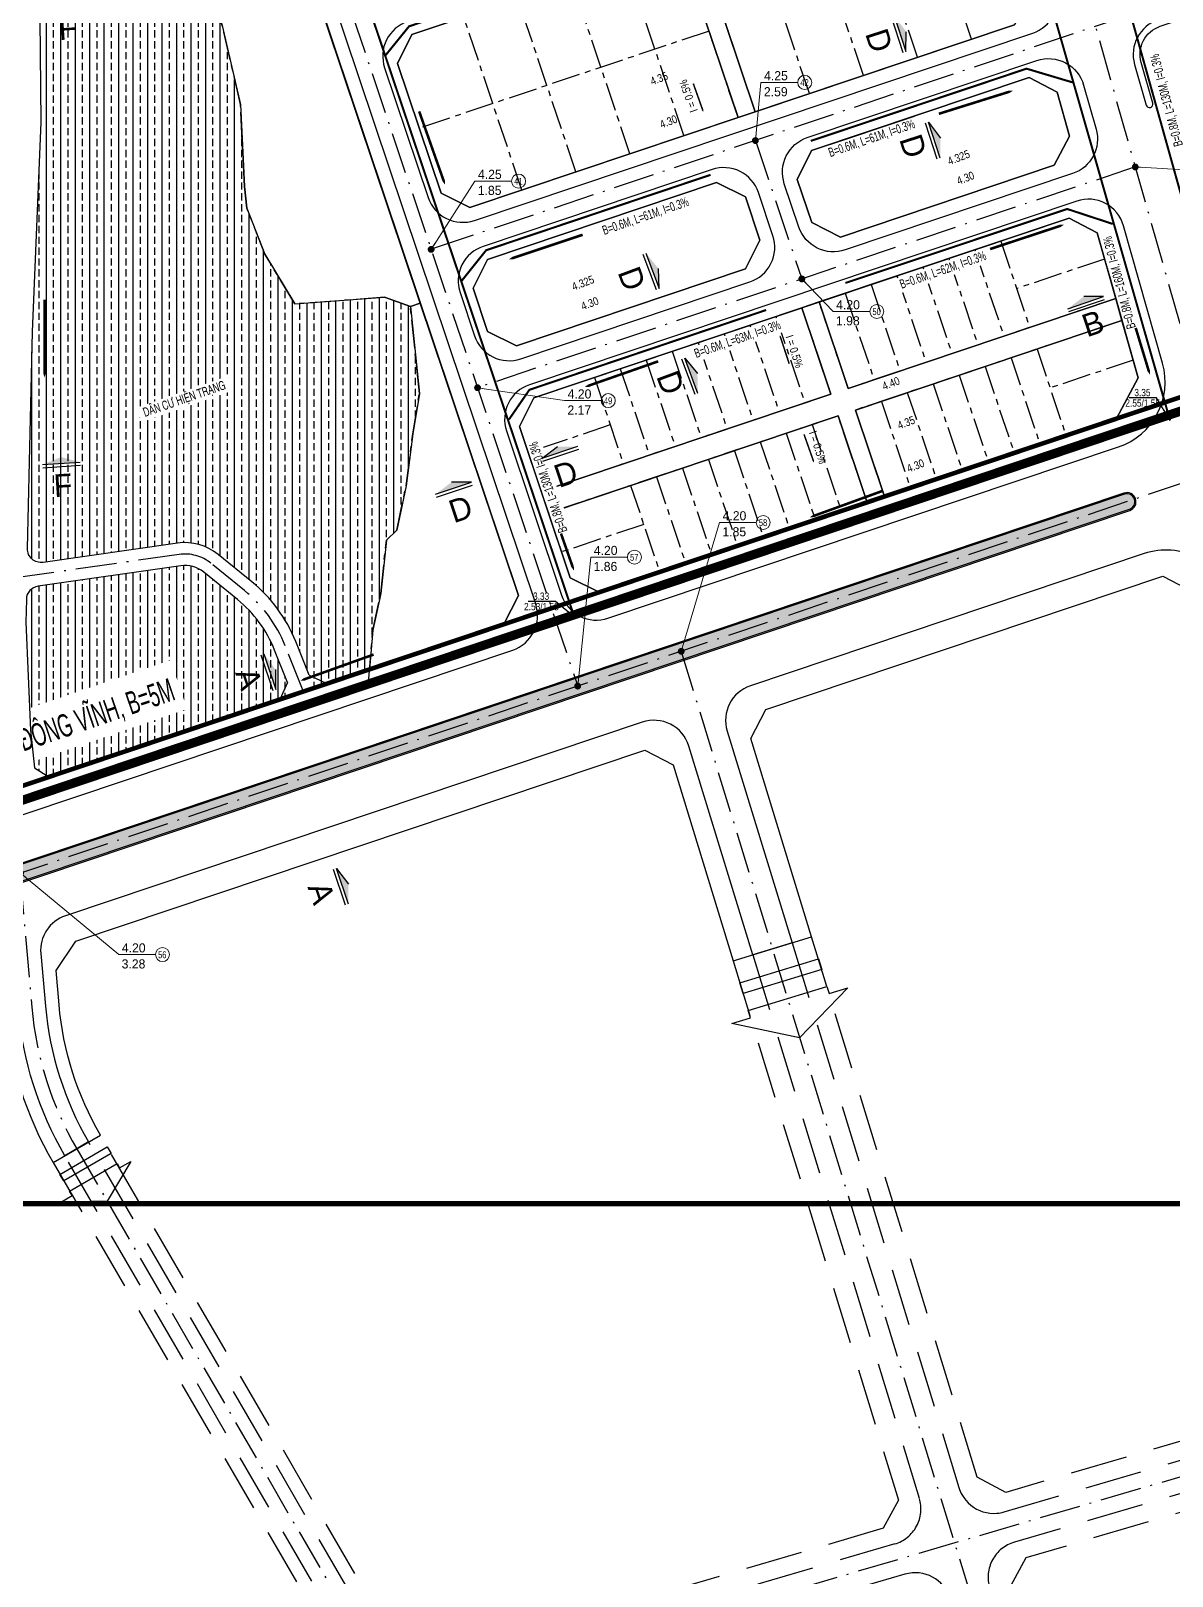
# Model space of a CAD drawing. Header units: metres. Extents: x 563124 to 573994, y 2062953 to 2068466.
# Drawn here: x 568267.6 to 568517.9, y 2065749.5 to 2066088.3 of the extents above; entities that cross this region are included whole.
import ezdxf
from ezdxf.enums import TextEntityAlignment as Align

# ---------------------------------------------------------------- set-up
doc = ezdxf.new("R2010")
doc.units = ezdxf.units.M
for name, pattern in [('ACAD_ISO10W100', [18.5, 12, -3, 0.5, -3]), ('CENTER', [2, 1.25, -0.25, 0.25, -0.25]), ('HIDDEN', [0.375, 0.25, -0.125])]:
    doc.linetypes.add(name, pattern=pattern)
doc.layers.get('0').update_dxf_attribs({"linetype": 'CONTINUOUS'})
for name, color, linetype in [('BoThamCo', 94, 'CONTINUOUS'), ('ChiaLo', 128, 'CENTER'), ('datOBt', 42, 'CONTINUOUS'), ('datOlienke', 42, 'CONTINUOUS'), ('do doc SN', 3, 'CONTINUOUS'), ('GHICHU', 7, 'CONTINUOUS'), ('ghinut', 86, 'CONTINUOUS'), ('hacth', 7, 'CONTINUOUS'), ('hacth sdd', 8, 'CONTINUOUS'), ('Khung ban ve', 7, 'CONTINUOUS'), ('LogDg', 7, 'CONTINUOUS'), ('LogDg phu', 7, 'CONTINUOUS'), ('MC', 7, 'CONTINUOUS'), ('Nut tim', 7, 'CONTINUOUS'), ('RANHGIOI', 2, 'HIDDEN'), ('thoatnuoc', 3, 'CONTINUOUS'), ('TimDg', 222, 'CONTINUOUS'), ('TNuoc', 7, 'CONTINUOUS'), ('ViaHeS', 32, 'CONTINUOUS'), ('ViaHeSphu', 32, 'CONTINUOUS')]:
    doc.layers.add(name, color=color, linetype=linetype)
doc.layers.add('caodotimduong', color=5, linetype='CONTINUOUS', lineweight=15)
doc.layers.add('TN', color=3, linetype='CONTINUOUS', lineweight=5)
doc.styles.add('IN', font='VHARIALN.ttf')
doc.styles.add('solo', font='VHARIALN.ttf')
doc.styles.add('STYLE3', font='VHBODO.ttf', dxfattribs={"width": 0.8, "height": 2.2})
doc.styles.add('text', font='VHARIALN.ttf')
doc.styles.add('VnBlackH', font='VHBLACK.ttf')
doc.linetypes.add('TN_WATER_SUPPLY', pattern='A,0.5,-0.2,["TN",Standard,S=0.1,R=0,X=-0.1,Y=-0.05],-0.2', length=0.9)
doc.dimstyles.new('kichthuocnut', dxfattribs={"dimtxt": 1.1, "dimasz": 0.5, "dimexe": 0.5, "dimexo": 0.5, "dimgap": 0.5, "dimtad": 1, "dimzin": 0, "dimdsep": 46, "dimtxsty": 'solo', "dimblk": 'BOXFILLED', "dimcen": 0.09, "dimdle": 1, "dimclrd": 256, "dimclre": 256, "dimclrt": 7, "dimadec": 0, "dimazin": 0, "dimtfac": 1, "dimtix": 1, "dimtofl": 0, "dimtmove": 1, "dimatfit": 3, "dimldrblk": 'ARCHTICK', "dimfxl": 1, "dimtfill": 1, "dimtfillclr": 2, "dimtolj": 1, "dimtzin": 0, "dimlwd": -1, "dimlwe": -1, "dimarcsym": 0})

# ---------------------------------------------------------------- blocks, each defined once
blk = doc.blocks.new('a')
at = {"layer": 'MC', "linetype": 'Continuous', "extrusion": (3.39823e-17, -4.39919e-09, 1)}
blk.add_hatch(color=6, dxfattribs=at).paths.add_polyline_path([(-964, 96), (-801, 42), (-1127, 42)])
at = {"layer": 'MC', "linetype": 'Continuous', "extrusion": (-3.39823e-17, -4.39919e-09, 1)}
blk.add_hatch(color=6, dxfattribs=at).paths.add_polyline_path([(992, 102), (829, 47), (1155, 47)])
at = {"layer": 'MC', "color": 6, "linetype": 'Continuous'}
for p, q in [((-1127, 42, 0), (-801, 42, 0)), ((-1127, 15, 0), (-801, 15, 0)), ((-801, 42, 0), (-964, 96, 0)), ((829, 47, 0), (992, 102, 0)), ((1155, 47, 0), (829, 47, 0)), ((1155, 20, 0), (829, 20, 0))]:
    blk.add_line(p, q, dxfattribs=at)
at = {"layer": 'MC', "style": 'VnBlackH'}
for rotation, p in [(0, (-963, -246)), (360, (990, -241))]:
    blk.add_text('a', height=197, rotation=rotation, dxfattribs=at).set_placement(p, align=Align.CENTER)
blk = doc.blocks.new('b')
at = {"layer": 'MC', "linetype": 'Continuous', "extrusion": (3.39823e-17, -4.39919e-09, 1)}
blk.add_hatch(color=6, dxfattribs=at).paths.add_polyline_path([(-717, 264), (-554, 209), (-880, 209)])
at = {"layer": 'MC', "linetype": 'Continuous', "extrusion": (-3.39823e-17, -4.39919e-09, 1)}
blk.add_hatch(color=6, dxfattribs=at).paths.add_polyline_path([(747, 264), (584, 209), (910, 209)])
at = {"layer": 'MC', "color": 6, "linetype": 'Continuous'}
for p, q in [((-880, 209, 0), (-554, 209, 0)), ((-880, 182, 0), (-554, 182, 0)), ((-554, 209, 0), (-717, 264, 0)), ((584, 209, 0), (747, 264, 0)), ((910, 209, 0), (584, 209, 0)), ((910, 182, 0), (584, 182, 0))]:
    blk.add_line(p, q, dxfattribs=at)
at = {"layer": 'MC', "style": 'VnBlackH'}
for rotation, p in [(0, (-716, -79)), (360, (738, -79))]:
    blk.add_text('b', height=197, rotation=rotation, dxfattribs=at).set_placement(p, align=Align.CENTER)
blk = doc.blocks.new('e')
at = {"layer": 'MC', "linetype": 'Continuous', "extrusion": (3.39823e-17, -4.39919e-09, 1)}
blk.add_hatch(color=6, dxfattribs=at).paths.add_polyline_path([(-473, 282), (-310, 227), (-636, 227)])
at = {"layer": 'MC', "linetype": 'Continuous', "extrusion": (-3.39823e-17, -4.39919e-09, 1)}
blk.add_hatch(color=6, dxfattribs=at).paths.add_polyline_path([(493, 282), (330, 227), (656, 227)])
at = {"layer": 'MC', "color": 6, "linetype": 'Continuous'}
for p, q in [((-310, 227, 0), (-473, 282, 0)), ((330, 227, 0), (493, 282, 0)), ((-636, 227, 0), (-310, 227, 0)), ((-636, 200, 0), (-310, 200, 0)), ((656, 227, 0), (330, 227, 0)), ((656, 200, 0), (330, 200, 0))]:
    blk.add_line(p, q, dxfattribs=at)
at = {"layer": 'MC', "style": 'VnBlackH'}
for rotation, p in [(0, (-472, -61)), (360, (486, -61))]:
    blk.add_text('d', height=197, rotation=rotation, dxfattribs=at).set_placement(p, align=Align.CENTER)
blk = doc.blocks.new('mt')
at = {"layer": 'TN', "linetype": 'Continuous'}
blk.add_lwpolyline([(6347, 0, 567, 567, 0), (-7039, 0, 2268, 0, 0), (-10714, 0, 0, 0, 0)], format="xyseb", dxfattribs=at)
blk = doc.blocks.new('_BoxFilled')
at = {"color": 0, "linetype": 'ByBlock', "lineweight": -2}
blk.add_line((-0.5, 0), (-1, 0), dxfattribs=at)
at = {"color": 0, "linetype": 'ByBlock'}
blk.add_solid([(-0.5, 0.5), (0.5, 0.5), (-0.5, -0.5), (0.5, -0.5)], dxfattribs=at)

msp = doc.modelspace()

# ---------------------------------------------------------------- hatches: boundary and pattern name
at = {"layer": 'hacth'}
h = msp.add_hatch(dxfattribs=at)
h.set_pattern_fill('BRASS', color=57, scale=0.5, angle=90, style=0)
edge = h.paths.add_edge_path()
edge.add_line((568325.706, 2065954.371), (568329.781, 2065944.216))
edge.add_line((568329.781, 2065944.216), (568341.902, 2065948.284))
edge.add_line((568341.902, 2065948.284), (568342.619, 2065956.87))
edge.add_line((568342.619, 2065956.87), (568344.331, 2065964.884))
edge.add_line((568344.331, 2065964.884), (568345.571, 2065976.577))
edge.add_line((568345.571, 2065976.577), (568347.85, 2065978.769))
edge.add_line((568347.85, 2065978.769), (568349.914, 2065988.549))
edge.add_line((568349.914, 2065988.549), (568351.367, 2065999.908))
edge.add_line((568351.367, 2065999.908), (568352.814, 2066008.756))
edge.add_line((568352.814, 2066008.756), (568350.834, 2066027.838))
edge.add_line((568350.834, 2066027.838), (568345.173, 2066029.863))
edge.add_line((568345.173, 2066029.863), (568325.502, 2066028.388))
edge.add_line((568325.502, 2066028.388), (568318.928, 2066039.339))
edge.add_line((568318.928, 2066039.339), (568314.986, 2066049.424))
edge.add_line((568314.986, 2066049.424), (568314.464, 2066054.183))
edge.add_line((568314.464, 2066054.183), (568313.562, 2066072.149))
edge.add_line((568313.562, 2066072.149), (568309.59, 2066089.465))
edge.add_line((568309.59, 2066089.465), (568303.364, 2066109.111))
edge.add_line((568303.364, 2066109.111), (568305.458, 2066122.429))
edge.add_line((568305.458, 2066122.429), (568308.327, 2066126.268))
edge.add_line((568308.327, 2066126.268), (568298.825, 2066158.845))
edge.add_line((568298.825, 2066158.845), (568299.773, 2066167.626))
edge.add_line((568299.773, 2066167.626), (568305.156, 2066171.193))
edge.add_line((568305.156, 2066171.193), (568304.492, 2066173.17))
edge.add_line((568304.492, 2066173.17), (568298.181, 2066176.261))
edge.add_line((568298.181, 2066176.261), (568290.144, 2066173.452))
edge.add_line((568290.144, 2066173.452), (568271.612, 2066163.571))
edge.add_line((568271.612, 2066163.571), (568268.994, 2066159.159))
edge.add_line((568268.994, 2066159.159), (568269.885, 2066068.285))
edge.add_line((568269.885, 2066068.285), (568267.951, 2066022.267))
edge.add_line((568267.951, 2066022.267), (568266.879, 2065974.764))
edge.add_arc((568269.879, 2065974.697), 3, 178.70721, 278.15292)
edge.add_line((568270.304, 2065971.727), (568299.781, 2065975.95))
edge.add_arc((568301.411, 2065964.566), 11.5, 50.86865, 98.15292, ccw=False)
edge.add_line((568308.669, 2065973.487), (568316.054, 2065967.478))
edge.add_arc((568295.544, 2065942.268), 32.5, 21.86287, 50.86865, ccw=False)
edge = h.paths.add_edge_path()
edge.add_line((568325.032, 2065942.622), (568321.066, 2065952.509))
edge.add_arc((568295.544, 2065942.268), 27.5, 21.86287, 50.86865)
edge.add_line((568312.899, 2065963.6), (568305.514, 2065969.608))
edge.add_arc((568301.411, 2065964.566), 6.5, 50.86865, 98.15292)
edge.add_line((568300.49, 2065971), (568269.202, 2065966.518))
edge.add_arc((568269.627, 2065963.548), 3, 98.15292, 178.70721)
edge.add_line((568266.628, 2065963.616), (568266.515, 2065958.605))
edge.add_line((568266.515, 2065958.605), (568267.551, 2065934.917))
edge.add_line((568267.551, 2065934.917), (568268.427, 2065926.716))
edge.add_line((568268.427, 2065926.716), (568271.59, 2065924.687))
edge.add_line((568271.59, 2065924.687), (568325.032, 2065942.622))
at = {"layer": 'hacth sdd'}
h = msp.add_hatch(dxfattribs=at)
h.set_pattern_fill('CROSS', color=64, scale=0.05, style=0)
h.set_pattern_definition([(0, (568124.4922, 2065856.43456), (0.3175, 0.3175), [0.15875, -0.47625]), (90, (568124.5716, 2065856.3552), (-0.3175, 0.3175), [0.15875, -0.47625])])
edge = h.paths.add_edge_path()
edge.add_line((568507.402, 2065986.684), (568218.89, 2065889.861))
edge.add_arc((568219.129, 2065889.15), 0.75, 108.5515, 198.5515)
edge.add_line((568218.418, 2065888.911), (568219.054, 2065887.015))
edge.add_arc((568219.765, 2065887.254), 0.75, 198.5515, 288.5515)
edge.add_line((568220.004, 2065886.543), (568508.515, 2065983.366))
edge.add_arc((568507.958, 2065985.025), 1.75, 288.5515, 468.5515)
h = msp.add_hatch(dxfattribs=at)
h.set_pattern_fill('DASH', color=152, scale=0.5, style=0)
edge = h.paths.add_edge_path()
edge.add_line((568193.651, 2065856.759), (568189.234, 2065859.482))
edge.add_line((568189.234, 2065859.482), (568174.475, 2065854.828))
edge.add_line((568174.475, 2065854.828), (568170.522, 2065848.377))
edge.add_arc((568357.328, 2065880.22), 189.5, 189.67345, 201.14265)
edge.add_line((568180.584, 2065811.869), (568208.7, 2065727.952))
edge.add_line((568208.7, 2065727.952), (568220.816, 2065675.09))
edge.add_line((568220.816, 2065675.09), (568228.534, 2065669.949))
edge.add_arc((568225.762, 2065665.788), 5, 9.04715, 56.33008, ccw=False)
edge.add_arc((568113.674, 2065647.94), 118.5, -19.28655, 9.04715, ccw=False)
edge.add_arc((568220.804, 2065610.452), 5, 301.19167, 340.71388, ccw=False)
edge.add_line((568223.394, 2065606.175), (568213.249, 2065600.033))
edge.add_arc((568113.674, 2065647.94), 110.5, 325.92361, 334.30681, ccw=False)
edge.add_line((568205.2, 2065586.027), (568182.896, 2065553.056))
edge.add_arc((568257.028, 2065502.909), 89.5, 145.92361, 198.31029)
edge.add_line((568172.06, 2065474.791), (568194.678, 2065406.443))
edge.add_arc((567994.835, 2065340.312), 210.5, 1.59375, 18.31029, ccw=False)
edge.add_line((568205.254, 2065346.166), (568208.116, 2065243.281))
edge.add_arc((568397.543, 2065248.551), 189.5, 181.59375, 204.1279)
edge.add_line((568224.599, 2065171.089), (568254.945, 2065103.337))
edge.add_arc((568427.889, 2065180.8), 189.5, 204.1279, 217.3112)
edge.add_line((568277.17, 2065065.936), (568306.721, 2065027.16))
edge.add_arc((568377.905, 2065081.41), 89.5, 217.3112, 242.44486)
edge.add_line((568336.502, 2065002.062), (568401.099, 2064968.356))
edge.add_arc((568349.981, 2064870.391), 110.5, 53.84199, 62.44486, ccw=False)
edge.add_line((568415.178, 2064959.608), (568428.248, 2064958.098))
edge.add_arc((568427.675, 2064953.131), 5, 46.80173, 83.41158, ccw=False)
edge.add_arc((568349.981, 2064870.391), 118.5, 28.15295, 46.80173, ccw=False)
edge.add_line((568454.462, 2064926.302), (568469.542, 2064898.05))
edge.add_line((568469.542, 2064898.05), (568462.484, 2064894.283))
edge.add_line((568462.484, 2064894.283), (568464.679, 2064890.171))
edge.add_line((568464.679, 2064890.171), (568471.42, 2064888.159))
edge.add_line((568471.42, 2064888.159), (568497.488, 2064902.413))
edge.add_line((568497.488, 2064902.413), (568499.282, 2064907.94))
edge.add_line((568499.282, 2064907.94), (568488.454, 2064930.777))
edge.add_arc((568428.818, 2064902.502), 66, 25.36665, 57.09932)
edge.add_line((568464.668, 2064957.916), (568414.293, 2064990.506))
edge.add_arc((568351.283, 2064893.111), 116, 57.09932, 67.9154)
edge.add_line((568394.896, 2065000.6), (568352.841, 2065017.664))
edge.add_arc((568384.423, 2065095.5), 84, 209.13887, 247.9154, ccw=False)
edge.add_line((568311.054, 2065054.598), (568256.835, 2065151.856))
edge.add_arc((568373.876, 2065217.105), 134, 179.8761, 209.13887, ccw=False)
edge.add_line((568239.876, 2065217.395), (568240.059, 2065301.834))
edge.add_arc((568124.059, 2065302.085), 116, 359.8761, 375.14546)
edge.add_line((568236.03, 2065332.392), (568201.303, 2065460.69))
edge.add_arc((568306.517, 2065489.169), 109, 155.29053, 195.14546, ccw=False)
edge.add_line((568207.497, 2065534.733), (568250.29, 2065627.731))
edge.add_arc((568190.333, 2065655.32), 66, 335.29053, 385.0087)
edge.add_line((568250.145, 2065683.222), (568214.467, 2065759.705))
edge.add_arc((568335.903, 2065816.354), 134, 189.16607, 205.0087, ccw=False)
edge.add_line((568203.614, 2065795.009), (568193.651, 2065856.759))
at = {"layer": 'MC', "linetype": 'Continuous', "extrusion": (2.85839e-10, -4.3899e-09, 1)}
msp.add_hatch(color=6, dxfattribs=at).paths.add_polyline_path([(568274.225, 2065994.817), (568278.446, 2065993.709), (568270.183, 2065993.171)])

# ---------------------------------------------------------------- linework, layer by layer
at = {"layer": 'BoThamCo'}
for points in [[(568319.027, 2066129.859), (568308.327, 2066126.268), (568305.458, 2066122.429), (568303.364, 2066109.111), (568309.59, 2066089.465), (568313.562, 2066072.149), (568314.464, 2066054.183), (568314.986, 2066049.424), (568318.928, 2066039.339), (568325.502, 2066028.388), (568345.173, 2066029.863), (568350.834, 2066027.838), (568353.019, 2066028.572)], [(568413.755, 2066108.468), (568409.963, 2066107.195), (568422.689, 2066069.274), (568426.482, 2066070.546)], [(568492.029, 2066058.79), (568495.404, 2066065.19), (568492.667, 2066074.832), (568486.561, 2066078.051), (568438.832, 2066062.033), (568435.682, 2066055.702), (568438.864, 2066046.222), (568445.195, 2066043.072)], [(568427.488, 2066042.404), (568424.306, 2066051.884), (568417.975, 2066055.034), (568367.729, 2066038.171), (568364.58, 2066031.84), (568367.761, 2066022.36), (568374.092, 2066019.211), (568424.338, 2066036.073)], [(568506.884, 2066024.747), (568505.517, 2066029.562), (568446.844, 2066009.872), (568440.481, 2066028.833), (568436.688, 2066027.56), (568443.052, 2066008.599), (568379.533, 2065987.283), (568381.124, 2065982.543), (568444.642, 2066003.859), (568451.005, 2065984.898), (568454.798, 2065986.171), (568448.434, 2066005.132)]]:
    msp.add_lwpolyline(points, close=True, dxfattribs=at)
msp.add_lwpolyline([(568507.402, 2065986.684), (568218.89, 2065889.861, 0.4142136), (568218.418, 2065888.911), (568219.054, 2065887.015, 0.4142136), (568220.004, 2065886.543), (568508.515, 2065983.366, 1)], format="xyb", close=True, dxfattribs=at)
at = {"layer": 'caodotimduong', "color": 5, "ltscale": 75}
for centre in [(568437.312, 2066076.97), (568374.57, 2066055.339), (568453.118, 2066026.74), (568394.236, 2066007.193), (568428.213, 2065980.483), (568399.966, 2065972.88), (568296.478, 2065885.739)]:
    msp.add_circle(centre, 1.532, dxfattribs=at)
at = {"layer": 'ChiaLo', "ltscale": 5}
for points in [[(568341.653, 2065945.297), (568342.619, 2065956.87), (568344.331, 2065964.884), (568345.571, 2065976.577), (568347.85, 2065978.769), (568349.914, 2065988.549), (568351.368, 2065999.908), (568352.814, 2066008.756), (568350.834, 2066027.838), (568345.173, 2066029.863), (568325.502, 2066028.388), (568318.928, 2066039.339), (568314.986, 2066049.424), (568314.464, 2066054.183), (568313.562, 2066072.149), (568309.59, 2066089.465), (568303.364, 2066109.111), (568305.458, 2066122.429), (568308.327, 2066126.268), (568298.825, 2066158.845), (568299.773, 2066167.626), (568307.745, 2066172.908)], [(568473.884, 2066086.454), (568461.157, 2066124.376)], [(568462.033, 2066082.477), (568449.307, 2066120.399)], [(568450.183, 2066078.5), (568437.456, 2066116.422)], [(568438.332, 2066074.523), (568425.606, 2066112.445)], [(568422.689, 2066069.274), (568409.963, 2066107.195)], [(568426.482, 2066070.546), (568413.755, 2066108.468)], [(568410.839, 2066065.297), (568398.113, 2066103.218)], [(568398.989, 2066061.32), (568386.262, 2066099.241)], [(568387.138, 2066057.343), (568374.412, 2066095.264)], [(568375.288, 2066053.366), (568362.561, 2066091.287)], [(568416.326, 2066088.234), (568352.808, 2066066.918)], [(568474.61, 2066040.286), (568480.973, 2066021.325)], [(568480.298, 2066042.195), (568486.661, 2066023.234)], [(568463.233, 2066036.468), (568469.597, 2066017.508)], [(568468.922, 2066038.377), (568475.285, 2066019.417)], [(568503.057, 2066038.23), (568483.798, 2066031.767)], [(568451.857, 2066032.65), (568458.22, 2066013.69)], [(568457.545, 2066034.559), (568463.908, 2066015.599)], [(568505.517, 2066029.562), (568446.844, 2066009.872), (568440.481, 2066028.833)], [(568446.169, 2066030.742), (568452.532, 2066011.781)], [(568436.688, 2066027.56), (568443.052, 2066008.599), (568379.533, 2065987.283)], [(568425.312, 2066023.742), (568431.675, 2066004.781)], [(568431, 2066025.651), (568437.363, 2066006.69)], [(568506.884, 2066024.747), (568448.434, 2066005.132), (568454.798, 2065986.171)], [(568413.935, 2066019.924), (568420.299, 2066000.963)], [(568419.624, 2066021.833), (568425.987, 2066002.872)], [(568402.559, 2066016.106), (568408.922, 2065997.146)], [(568408.247, 2066018.015), (568414.61, 2065999.055)], [(568482.564, 2066016.585), (568488.927, 2065997.625)], [(568488.252, 2066018.494), (568494.615, 2065999.533)], [(568509.345, 2066016.08), (568491.115, 2066009.962)], [(568391.183, 2066012.288), (568397.546, 2065993.328)], [(568396.871, 2066014.197), (568403.234, 2065995.237)], [(568471.187, 2066012.767), (568477.551, 2065993.807)], [(568476.876, 2066014.676), (568483.239, 2065995.716)], [(568459.811, 2066008.95), (568466.174, 2065989.989)], [(568465.499, 2066010.858), (568471.862, 2065991.898)], [(568454.123, 2066007.041), (568460.486, 2065988.08)], [(568451.005, 2065984.898), (568444.642, 2066003.859), (568381.124, 2065982.543)], [(568394.682, 2066001.86), (568376.67, 2065995.815)], [(568433.266, 2066000.041), (568439.629, 2065981.08)], [(568438.954, 2066001.95), (568445.317, 2065982.989)], [(568421.889, 2065996.223), (568428.253, 2065977.262)], [(568427.578, 2065998.132), (568433.941, 2065979.171)], [(568410.513, 2065992.405), (568416.876, 2065973.445)], [(568416.201, 2065994.314), (568422.564, 2065975.354)], [(568399.136, 2065988.587), (568405.5, 2065969.627)], [(568404.825, 2065990.496), (568411.188, 2065971.536)], [(568402, 2065980.055), (568383.987, 2065974.01)]]:
    msp.add_lwpolyline(points, dxfattribs=at)
at = {"layer": 'datOBt'}
for points in [[(568486.655, 2066096.008), (568478.451, 2066124.911), (568472.345, 2066128.13), (568413.755, 2066108.468), (568426.482, 2066070.546), (568483.281, 2066089.608)], [(568409.963, 2066107.195), (568351.185, 2066087.469), (568348.035, 2066081.138), (568357.58, 2066052.697), (568363.911, 2066049.548), (568422.689, 2066069.274)]]:
    msp.add_lwpolyline(points, close=True, dxfattribs=at)
at = {"layer": 'datOlienke'}
for points in [[(568505.517, 2066029.562), (568501.415, 2066044.014), (568495.31, 2066047.233), (568440.481, 2066028.833), (568446.844, 2066009.872)], [(568436.688, 2066027.56), (568377.91, 2066007.834), (568374.761, 2066001.503), (568379.533, 2065987.283), (568443.052, 2066008.599)], [(568505.716, 2066003.259), (568510.44, 2066012.22), (568506.884, 2066024.747), (568448.434, 2066005.132), (568454.798, 2065986.171)], [(568444.642, 2066003.859), (568381.124, 2065982.543), (568385.896, 2065968.322), (568392.227, 2065965.173), (568451.005, 2065984.898)]]:
    msp.add_lwpolyline(points, close=True, dxfattribs=at)
at = {"layer": 'do doc SN', "color": 7}
for points in [[(568412.877, 2066076.718, 0.332, 0.332, 0), (568414.754, 2066071.452, 0.83, 0, 0), (568415.083, 2066070.529, 0, 0, 0)], [(568437.166, 2065999.792, 0.332, 0.332, 0), (568439.029, 2065994.521, 0.83, 0, 0), (568439.355, 2065993.598, 0, 0, 0)]]:
    msp.add_lwpolyline(points, format="xyseb", dxfattribs=at)
at = {"layer": 'Khung ban ve', "const_width": 1.2}
msp.add_lwpolyline([(567973.928, 2066641.109), (569223.928, 2066641.109), (569223.928, 2065831.109), (567973.928, 2065831.109)], close=True, dxfattribs=at)
at = {"layer": 'LogDg', "ltscale": 0.75}
for points in [[(568423.092, 2065879.563), (568440.301, 2065884.838), (568441.056, 2065882.504), (568423.811, 2065877.216)], [(568442.664, 2065877.193), (568446.771, 2065878.452), (568436.181, 2065867.503), (568421.313, 2065870.646), (568425.42, 2065871.905), (568424.94, 2065873.47), (568442.185, 2065878.757)], [(568287.061, 2065838.956), (568289.538, 2065840.394), (568284.315, 2065831.685), (568274.186, 2065831.48), (568276.663, 2065832.918), (568276.115, 2065833.861), (568286.514, 2065839.9)]]:
    msp.add_lwpolyline(points, close=True, dxfattribs=at)
at = {"layer": 'LogDg', "ltscale": 0.75, "elevation": 0}
msp.add_lwpolyline([(568273.994, 2065837.539), (568284.372, 2065843.564), (568285.214, 2065842.162), (568274.816, 2065836.123)], close=True, dxfattribs=at)
at = {"layer": 'LogDg phu', "linetype": 'HIDDEN', "ltscale": 50}
for points in [[(568434.533, 2065888.3), (568471.141, 2065768.878, 0.4105758), (568481.039, 2065763.545), (568563.046, 2065787.572), (568574.634, 2065790.968, 0.4165875), (568580.044, 2065800.956), (568539.435, 2065935.51)], [(568425.929, 2065885.662), (568462.445, 2065766.538, -0.4178607), (568457.046, 2065756.516), (568355.722, 2065726.829, -0.345257), (568346.554, 2065730.49), (568280.271, 2065844.652)], [(568213.079, 2065811.686), (568215.461, 2065796.92, 0.0692369), (568225.342, 2065764.778), (568253.688, 2065704.013, 0.3705123), (568263.187, 2065699.718), (568333.981, 2065720.459, 0.4867048), (568338.65, 2065732.154), (568275.082, 2065841.639)], [(568356.151, 2065710.957, -0.1199363), (568359.48, 2065674.218), (568348.303, 2065599.441, 0.5492192), (568354.677, 2065593.911), (568494.179, 2065635.51, 0.4164531), (568499.541, 2065645.521), (568469.186, 2065744.546, 0.4105758), (568459.288, 2065749.879), (568361.472, 2065721.22, 0.4271847), (568356.151, 2065710.957)]]:
    msp.add_lwpolyline(points, format="xyb", dxfattribs=at)
msp.add_lwpolyline([(568598.162, 2065740.921), (568586.689, 2065778.936, 0.4118437), (568576.781, 2065784.302), (568565.313, 2065780.942), (568483.282, 2065756.908, 0.4178607), (568477.882, 2065746.886), (568508.202, 2065647.977, 0.4119776), (568518.137, 2065642.655), (568611.071, 2065670.368, 0.4151811), (568616.444, 2065680.346), (568598.162, 2065740.921)], format="xyb", close=True, dxfattribs=at)
at = {"layer": 'MC', "color": 6, "linetype": 'Continuous'}
for p, q in [((568270.183, 2065993.171, 0), (568278.446, 2065993.709, 0)), ((568270.228, 2065992.483, 0), (568278.491, 2065993.021, 0))]:
    msp.add_line(p, q, dxfattribs=at)
at = {"layer": 'thoatnuoc', "linetype": 'TN_WATER_SUPPLY', "ltscale": 30, "const_width": 2}
msp.add_lwpolyline([(569292.44, 2066392.543), (569173.539, 2066325.996), (568921.439, 2066183.193), (568784.858, 2066104.054), (568736.596, 2066078.983), (568534.219, 2066009.763), (568192.963, 2065895.121), (568185.184, 2065901.114)], dxfattribs=at)
at = {"layer": 'thoatnuoc', "linetype": 'TN_WATER_SUPPLY', "ltscale": 10, "const_width": 0.455}
for points in [[(568313.992, 2066175.776), (568345.323, 2066082.822)], [(568404.798, 2066107.526), (568350.542, 2066089.258), (568345.323, 2066082.822)], [(568496.107, 2066076.956), (568485.953, 2066079.983), (568438.637, 2066064.138)], [(568416.658, 2066056.702), (568367.461, 2066040.173), (568362.081, 2066033.456)], [(568446.238, 2066032.995), (568494.879, 2066049.214), (568504.848, 2066045.943)], [(568428.853, 2066027.063), (568376.943, 2066009.574), (568372.455, 2066003.055)]]:
    msp.add_lwpolyline(points, dxfattribs=at)
at = {"layer": 'thoatnuoc', "color": 4, "linetype": 'TN_WATER_SUPPLY', "ltscale": 10, "const_width": 0.455}
for points in [[(568473.214, 2066157.433), (568517.427, 2066002.84)], [(568497.237, 2066133.125), (568531.98, 2066008.892)], [(568345.323, 2066082.822), (568386.827, 2065959.689)]]:
    msp.add_lwpolyline(points, dxfattribs=at)
at = {"layer": 'TimDg', "linetype": 'ACAD_ISO10W100', "ltscale": 0.75}
for points in [[(569579.458, 2066552.489), (569316.691, 2066388.631, -0.0121561), (569316.482, 2066388.507), (569007.707, 2066216.212), (568836.949, 2066116.999, -0.0506838), (568652.728, 2066033.609), (568203.78, 2065882.944), (567811.807, 2065759.32)], [(569408.662, 2066103.84), (569093.307, 2065942.912, -0.0467468), (569058.632, 2065929.125), (568564.179, 2065784.257), (568255.903, 2065693.937)], [(568410.23, 2065952.228), (568524.439, 2065579.655, -0.0555578), (568529.572, 2065552.442), (568531.61, 2065525.486)], [(568410.23, 2065952.228), (568524.439, 2065579.655, -0.0555578), (568529.572, 2065552.442), (568531.61, 2065525.486)], [(568410.23, 2065952.228), (568524.439, 2065579.655, -0.0555578), (568529.572, 2065552.442), (568540.506, 2065407.784), (568540.726, 2065406.236, 0.0913314), (568546.476, 2065389.058), (568583.49, 2065322.125, -0.1681187), (568588.384, 2065300.994), (568579.34, 2065215.64, 0.1373498), (568581.735, 2065186.132), (568589.397, 2065165.399), (568616.643, 2065108.891), (568639.664, 2065072.232, -0.0773529), (568654.856, 2065042.064), (568671.017, 2064991.978), (568699.97, 2064913.431)], [(568265.226, 2065903.565), (568267.83, 2065874.183, 0.1098508), (568277.677, 2065843.146), (568347.197, 2065723.407, -0.1702173), (568356.513, 2065674.662), (568326.503, 2065473.888, 0.1058689), (568328.467, 2065442.54), (568369.207, 2065297.335, 0.0448468), (568373.976, 2065284.783), (568420.613, 2065188.925, 0.0776911), (568433.844, 2065169.907), (568466.548, 2065135.701, -0.0814564), (568480.263, 2065115.67), (568516.343, 2065038.597, 0.0486268), (568523.763, 2065026.077), (568537.078, 2065007.899, -0.1100605), (568550.17, 2064978.019), (568563.196, 2064911.618)]]:
    msp.add_lwpolyline(points, format="xyb", dxfattribs=at)
msp.add_lwpolyline([(568426.495, 2066064.222), (568436.676, 2066033.885)], dxfattribs=at)
at = {"layer": 'ViaHeS'}
for points in [[(568323.913, 2065945.411), (568322.188, 2065941.668)], [(568328.663, 2065947), (568332.552, 2065945.146)]]:
    msp.add_lwpolyline(points, dxfattribs=at)
at = {"layer": 'ViaHeSphu', "linetype": 'HIDDEN', "ltscale": 50}
for points in [[(568561.75, 2065791.361), (568481.401, 2065767.82), (568475.138, 2065771.194), (568438.836, 2065889.619)], [(568421.626, 2065884.343), (568457.863, 2065766.133), (568454.53, 2065759.947), (568355.398, 2065730.902), (568348.089, 2065733.821), (568282.866, 2065846.158)], [(568592.229, 2065739.816), (568581.239, 2065776.23), (568574.996, 2065779.611), (568566.608, 2065777.154), (568485.798, 2065753.477), (568482.465, 2065747.291), (568512.057, 2065650.755), (568518.314, 2065647.403), (568606.922, 2065673.826), (568610.268, 2065680.042), (568592.229, 2065739.816)]]:
    msp.add_lwpolyline(points, dxfattribs=at)
msp.add_lwpolyline([(568272.488, 2065840.133), (568336.23, 2065730.346), (568333.942, 2065724.616), (568262.593, 2065703.712), (568255.681, 2065706.837), (568228.06, 2065766.046, -0.0692369), (568218.423, 2065797.398), (568216.04, 2065812.163)], format="xyb", dxfattribs=at)

# ---------------------------------------------------------------- block references
at = {"layer": 'MC', "xscale": 0.0254, "yscale": 0.0254, "zscale": 0.0254}
for name, p, rotation in [('e', (568456.417, 2066074.461), 287.870423051264), ('b', (568517.897, 2066029.499), 18.71234373024406), ('e', (568402.702, 2066022.387), 290.3757126379654), ('a', (568326.78, 2065924.222), 288.5514997313601)]:
    msp.add_blockref(name, p, dxfattribs=dict(at, rotation=rotation))
at = {"layer": 'thoatnuoc', "zscale": 0.001}
for p, xscale, yscale, rotation in [((568472.783, 2066071.985), 0.001, 0.001, 197.3896348662417), ((568354.881, 2066064.631), 0.001, 0.001, 109.4370252308755), ((568483.981, 2066042.421), 0.001, 0.001, 198.2789462537844), ((568382.599, 2066041.554), 0.001, 0.001, 18.41435226540438), ((568270.627, 2066022.988), 0.001000000005187633, 0.000999999995224271, 89.93967220991975), ((568509.893, 2066023.132), 0.001, 0.001, 106.877483197134), ((568399.184, 2066013.714), 0.001, 0.001, 19.28716864798273), ((568448.498, 2065985.266), 0.001, 0.001, 19.96099029776906), ((568383.17, 2065980.044), 0.001, 0.001, 109.311594938569), ((568336.795, 2065949.385), 0.000999999999999604, 0.001000000000000334, 19.68644052729163)]:
    msp.add_blockref('mt', p, dxfattribs=dict(at, xscale=xscale, yscale=yscale, rotation=rotation))

# ---------------------------------------------------------------- texts
at = {"layer": 'caodotimduong', "color": 7, "ltscale": 75, "style": 'STYLE3'}
for s, p in [('4.25', (568431.008, 2066077.44)), ('2.59', (568430.963, 2066073.926)), ('4.25', (568368.265, 2066055.81)), ('1.85', (568368.221, 2066052.295)), ('4.20', (568446.813, 2066027.211)), ('1.98', (568446.769, 2066023.697)), ('4.20', (568387.931, 2066007.664)), ('2.17', (568387.887, 2066004.15)), ('4.20', (568421.908, 2065980.954)), ('1.85', (568421.864, 2065977.44)), ('4.20', (568393.661, 2065973.351)), ('1.86', (568393.617, 2065969.837)), ('4.20', (568290.173, 2065886.21)), ('3.28', (568290.129, 2065882.696))]:
    msp.add_text(s, height=2, rotation=359.99998, dxfattribs=at).set_placement(p, align=Align.CENTER)
at = {"layer": 'do doc SN', "color": 7, "style": 'IN'}
for s, rotation, p in [('4.35', 21.29562, (568403.867, 2066076.308)), ('i = 0.5%%%', 109.63392, (568413.877, 2066070.775)), ('4.30', 21.29562, (568405.929, 2066066.856)), ('4.325', 21.29562, (568469.049, 2066058.794)), ('4.30', 21.29562, (568471.072, 2066054.493)), ('4.325', 21.29562, (568386.656, 2066031.278)), ('4.30', 21.29562, (568388.68, 2066026.978)), ('4.40', 21.29562, (568454.717, 2066009.454)), ('4.35', 21.29562, (568458.05, 2066000.866)), ('i = 0.5%%%', 288.21137, (568438.204, 2066000.216)), ('4.30', 21.29562, (568460.112, 2065991.415))]:
    msp.add_text(s, height=1.75, rotation=rotation, dxfattribs=at).set_placement(p)
at = {"layer": 'ghinut', "color": 7, "ltscale": 75, "style": 'text'}
for s, p in [('3.35', (568511.367, 2066008.173)), ('2.55/1.55', (568511.427, 2066005.881)), ('3.33', (568379.511, 2065963.53)), ('2.53/1.53', (568379.571, 2065961.238))]:
    msp.add_text(s, height=1.5909, rotation=359.99998, dxfattribs=at).set_placement(p, align=Align.CENTER)
at = {"layer": 'MC', "style": 'VnBlackH'}
for p in [(568275.893, 2066086.374), (568274.828, 2065986.137)]:
    msp.add_text('f', height=5, rotation=3.72543, dxfattribs=at).set_placement(p, align=Align.CENTER)
at = {"layer": 'Nut tim', "color": 7, "ltscale": 75, "style": 'STYLE3', "width": 0.8}
for s, p in [('42', (568437.27, 2066076.178)), ('41', (568374.528, 2066054.547)), ('50', (568453.076, 2066025.949)), ('49', (568394.194, 2066006.402)), ('58', (568428.171, 2065979.691)), ('57', (568399.924, 2065972.088)), ('56', (568296.436, 2065884.947))]:
    msp.add_text(s, height=1.5, rotation=0.00002, dxfattribs=at).set_placement(p, align=Align.CENTER)

# ---------------------------------------------------------------- leaders
at = {"layer": 'caodotimduong', "color": 5, "ltscale": 75}
for points in [[(568426.495, 2066064.222), (568427.722, 2066076.97), (568435.781, 2066076.97)], [(568509.799, 2066058.424), (568532.906, 2066057.01), (568540.964, 2066057.01)], [(568355.392, 2066040.36), (568364.979, 2066055.339), (568373.038, 2066055.339)], [(568436.676, 2066033.885), (568443.527, 2066026.74), (568451.586, 2066026.74)], [(568365.573, 2066010.023), (568384.645, 2066007.193), (568392.704, 2066007.193)], [(568410.23, 2065952.228), (568418.622, 2065980.483), (568426.681, 2065980.483)], [(568387.525, 2065944.608), (568390.375, 2065972.88), (568398.434, 2065972.88)], [(568265.364, 2065903.611), (568286.887, 2065885.739), (568294.946, 2065885.739)]]:
    msp.add_leader(points, dimstyle='kichthuocnut', override={"dimasz": 1.5, "dimclrd": 5, "dimldrblk": 'Dot'}, dxfattribs=at)
at = {"layer": 'ghinut'}
for points in [[(568517.427, 2066002.84), (568514.486, 2066007.787), (568508.49, 2066007.787)], [(568386.827, 2065959.689), (568382.63, 2065963.144), (568376.634, 2065963.144)]]:
    msp.add_leader(points, dimstyle='kichthuocnut', override={"dimasz": 1, "dimclrd": 256, "dimldrblk": 'None'}, dxfattribs=at)

# ---------------------------------------------------------------- next in the draw order: wipeouts: each hides what was drawn before it
for points, layer in [([(568241.857, 2065919.138), (568301.861, 2065939.583), (568298.215, 2065950.282), (568238.211, 2065929.838)], 'GHICHU'), ([(568291.916, 2066002.483), (568311.786, 2066009.354), (568310.69, 2066012.521), (568290.82, 2066005.65)], 'TNuoc')]:
    msp.add_wipeout(points).dxf.layer = layer
for points in [[(568521.097, 2066063.361), (568515.674, 2066083.674), (568512.436, 2066082.81), (568517.859, 2066062.497)], [(568442.634, 2066059.597), (568462.504, 2066066.469), (568461.408, 2066069.636), (568441.538, 2066062.764)], [(568393.054, 2066042.529), (568412.924, 2066049.4), (568411.829, 2066052.567), (568391.959, 2066045.696)], [(568510.757, 2066023.37), (568505.334, 2066043.683), (568502.096, 2066042.819), (568507.52, 2066022.506)], [(568458.27, 2066030.72), (568478.14, 2066037.592), (568477.045, 2066040.759), (568457.175, 2066033.887)], [(568413.209, 2066015.547), (568433.079, 2066022.418), (568431.983, 2066025.585), (568412.113, 2066018.714)], [(568386.13, 2065978.819), (568379.383, 2065998.732), (568376.21, 2065997.657), (568382.956, 2065977.744)]]:
    msp.add_wipeout(points).translate(0, 0, 0).dxf.layer = 'TNuoc'

# ---------------------------------------------------------------- next in the draw order: linework, layer by layer
at = {"layer": 'BoThamCo'}
msp.add_lwpolyline([(568353.019, 2066028.572), (568350.834, 2066027.838), (568352.814, 2066008.756), (568351.368, 2065999.908), (568349.914, 2065988.549), (568347.85, 2065978.769), (568345.571, 2065976.577), (568344.331, 2065964.884), (568342.619, 2065956.87), (568341.902, 2065948.284), (568371.37, 2065958.173), (568374.52, 2065964.504)], close=True, dxfattribs=at)
at = {"layer": 'do doc SN', "color": 7}
msp.add_lwpolyline([(568433.915, 2066015.274, 0.332, 0.332, 0), (568432.169, 2066020.584, 0.83, 0, 0), (568431.863, 2066021.515, 0, 0, 0)], format="xyseb", dxfattribs=at)
at = {"layer": 'LogDg'}
for points in [[(568307.511, 2066173.603, 0.4178496), (568298.566, 2066177.984), (568289.54, 2066174.83), (568218.087, 2066136.73, 0.0071825), (568214.276, 2066134.627), (568168.395, 2066108.443, 0.398341), (568165.207, 2066097.914, -0.0869341), (568180.736, 2066046.002), (568195.508, 2065920.579), (568197.503, 2065908.217, 0.4630471), (568213.167, 2065898.752), (568373.279, 2065952.485, 0.4142136), (568378.318, 2065962.614), (568307.511, 2066173.603)], [(568492.452, 2066097.561), (568484.25, 2066126.453, 0.4281041), (568474.009, 2066131.853), (568350.23, 2066090.314, 0.4142136), (568345.191, 2066080.184), (568354.736, 2066051.743, 0.4142136), (568364.866, 2066046.704), (568487.301, 2066087.793, 0.4004581), (568492.452, 2066097.561)], [(568514.8, 2066090.692, 0.4004581), (568509.649, 2066080.923), (568512.178, 2066072.014, 0.4142136), (568513.104, 2066071.497, 0.4142136), (568513.621, 2066072.424), (568511.092, 2066081.333, -0.4004581), (568515.277, 2066089.27), (568554.845, 2066102.549, 0.4142136), (568555.317, 2066103.498, 0.4142136), (568554.368, 2066103.971), (568514.8, 2066090.692)], [(568498.466, 2066076.374), (568501.2, 2066066.743, -0.4004581), (568496.049, 2066056.974), (568446.149, 2066040.228, -0.4142136), (568436.02, 2066045.267), (568432.838, 2066054.748, -0.4142136), (568437.877, 2066064.877), (568488.225, 2066081.774, -0.4281041), (568498.466, 2066076.374)], [(568425.293, 2066033.229, 0.4142136), (568430.332, 2066043.358), (568427.15, 2066052.839, 0.4142136), (568417.021, 2066057.878), (568366.775, 2066041.016, 0.4142136), (568361.735, 2066030.886), (568364.917, 2066021.406, 0.4142136), (568375.047, 2066016.367), (568425.293, 2066033.229)], [(568731.777, 2066022.932, -0.1246658), (568711.594, 2066031.927, 0.2629368), (568692.15, 2066034.926, -0.0093449), (568656.521, 2066022.224), (568551.613, 2065987.017, 0.4052568), (568542.025, 2065968.463), (568550.923, 2065938.978), (568539.435, 2065935.51), (568530.909, 2065963.762, 0.4232274), (568511.776, 2065973.648), (568425.403, 2065944.662, 0.4065199), (568420.3, 2065934.733), (568434.533, 2065888.3), (568425.929, 2065885.662), (568411.888, 2065931.466, 0.4219493), (568401.694, 2065936.705), (568275.221, 2065894.261, 0.3468311), (568269.797, 2065885.971), (568270.818, 2065874.448, 0.1098508), (568280.271, 2065844.652), (568275.082, 2065841.639, -0.1098508), (568264.842, 2065873.919)], [(568507.322, 2065986.921), (568218.811, 2065890.098, 0.4142136), (568218.181, 2065888.832), (568218.817, 2065886.936, 0.4142136), (568220.083, 2065886.306), (568508.595, 2065983.129, 1), (568507.322, 2065986.921)]]:
    msp.add_lwpolyline(points, format="xyb", dxfattribs=at)
msp.add_lwpolyline([(568394.136, 2065959.484), (568506.122, 2065997.066, 0.4004581), (568515.78, 2066015.383), (568507.214, 2066045.556, 0.4281041), (568496.973, 2066050.956), (568376.956, 2066010.678, 0.4142136), (568371.917, 2066000.549), (568384.006, 2065964.523, 0.4142136)], format="xyb", close=True, dxfattribs=at)
at = {"layer": 'RANHGIOI', "color": 1, "ltscale": 9, "const_width": 1}
msp.add_lwpolyline([(569000.559, 2066606.466), (568982.152, 2066596.774), (568641.488, 2066448.283), (568640.642, 2066447.92, -0.0051374), (568606.738, 2066433.79), (568320.264, 2066354.564, -0.0205674), (568279.256, 2066345.02), (568234.037, 2066336.438, -0.0212183), (568191.058, 2066330.157), (568073.843, 2066318.077), (568071.016, 2066300.813, 0.128574), (568077.06, 2066236.337), (568081.976, 2066222.838, 0.0394083), (568090.337, 2066204.509), (568103.308, 2066181.143), (568149.911, 2066112.204, -0.11987), (568174.777, 2066045.3), (568189.564, 2065919.75), (568193.006, 2065898.42), (568198.209, 2065900.061), (568647.001, 2066050.673, 0.0506838), (568827.906, 2066132.562), (568998.799, 2066231.855), (569157.481, 2066320.398, 0.0065941)], format="xyb", dxfattribs=at)
at = {"layer": 'TimDg', "linetype": 'ACAD_ISO10W100', "ltscale": 0.75}
for points in [[(569579.458, 2066552.489), (569316.691, 2066388.631, -0.0121561), (569316.482, 2066388.507), (569007.707, 2066216.212), (568836.949, 2066116.999, -0.0506838), (568652.728, 2066033.609), (568203.78, 2065882.944), (567811.807, 2065759.32)], [(568327.482, 2065943.23), (568323.386, 2065953.44, 0.1272417), (568314.477, 2065965.539), (568307.091, 2065971.547, 0.2092947), (568300.135, 2065973.475), (568263.158, 2065968.178), (568216.197, 2065960.13, -0.0383809), (568200.933, 2065958.706), (568190.105, 2065958.529)]]:
    msp.add_lwpolyline(points, format="xyb", dxfattribs=at)
for points in [[(568414.779, 2066393.153), (568528.662, 2065991.973)], [(568307.134, 2066184.156), (568387.525, 2065944.608)], [(568706.63, 2066158.234), (568355.392, 2066040.36)], [(568509.799, 2066058.424), (568365.573, 2066010.023)]]:
    msp.add_lwpolyline(points, dxfattribs=at)
at = {"layer": 'ViaHeS'}
for points in [[(568328.663, 2065947), (568325.706, 2065954.371, 0.1272417), (568316.054, 2065967.478), (568308.669, 2065973.487, 0.2092947), (568299.781, 2065975.95), (568270.304, 2065971.727, -0.4633665), (568266.879, 2065974.764), (568267.951, 2066022.267), (568269.885, 2066068.285), (568268.994, 2066159.159), (568271.612, 2066163.571), (568290.144, 2066173.452), (568298.181, 2066176.261), (568304.492, 2066173.17), (568374.52, 2065964.504), (568371.37, 2065958.173), (568332.552, 2065945.146)], [(568323.915, 2065945.407), (568321.066, 2065952.509, 0.1272417), (568312.899, 2065963.6), (568305.514, 2065969.608, 0.2092947), (568300.49, 2065971), (568269.202, 2065966.518, 0.3667116), (568266.628, 2065963.616), (568266.515, 2065958.605), (568267.551, 2065934.917), (568268.427, 2065926.716), (568271.59, 2065924.687), (568322.188, 2065941.668)]]:
    msp.add_lwpolyline(points, format="xyb", dxfattribs=at)
for points in [[(568486.655, 2066096.008), (568483.281, 2066089.608), (568363.911, 2066049.548), (568357.58, 2066052.697), (568348.035, 2066081.138), (568351.185, 2066087.469), (568472.345, 2066128.13), (568478.451, 2066124.911)], [(568435.682, 2066055.702), (568438.832, 2066062.033), (568486.561, 2066078.051), (568492.667, 2066074.832), (568495.404, 2066065.19), (568492.029, 2066058.79), (568445.195, 2066043.072), (568438.864, 2066046.222)], [(568417.975, 2066055.034), (568424.306, 2066051.884), (568427.488, 2066042.404), (568424.338, 2066036.073), (568374.092, 2066019.211), (568367.761, 2066022.36), (568364.58, 2066031.84), (568367.729, 2066038.171)], [(568377.91, 2066007.834), (568495.31, 2066047.233), (568501.415, 2066044.014), (568510.44, 2066012.22), (568505.716, 2066003.259), (568392.227, 2065965.173), (568385.896, 2065968.322), (568374.761, 2066001.503)]]:
    msp.add_lwpolyline(points, close=True, dxfattribs=at)
at = {"layer": 'ViaHeS', "elevation": 0}
msp.add_lwpolyline([(568261.853, 2065873.654, 0.1098508), (568272.488, 2065840.133), (568282.866, 2065846.158, -0.1098508), (568273.807, 2065874.713), (568273.138, 2065882.252), (568277.48, 2065888.691), (568402.232, 2065930.557), (568408.438, 2065927.367), (568421.626, 2065884.343), (568438.836, 2065889.619), (568425.508, 2065933.096), (568428.783, 2065939.467), (568515.847, 2065968.686), (568524.506, 2065964.211), (568533.691, 2065933.777), (568556.668, 2065940.711), (568547.27, 2065971.851), (568551.883, 2065980.779), (568658.455, 2066016.544, 0.0085451), (568691.246, 2066028.176, -0.2491929), (568709.856, 2066025.734, 0.0997504), (568728.253, 2066017.517, -0.256949), (568742.696, 2066004.74)], format="xyb", dxfattribs=at)

# ---------------------------------------------------------------- next in the draw order: block references
at = {"layer": 'MC', "xscale": 0.0254, "yscale": 0.0254, "zscale": 0.0254, "rotation": 18.55149973073337}
msp.add_blockref('e', (568373.519, 2065986.344), dxfattribs=at)

# ---------------------------------------------------------------- next in the draw order: texts
at = {"layer": 'do doc SN', "color": 7, "style": 'IN'}
msp.add_text('i = 0.5%%%', height=1.75, rotation=288.21137, dxfattribs=at).set_placement((568433.063, 2066021.24))
at = {"layer": 'GHICHU', "linetype": 'ACAD_ISO10W100', "ltscale": 0.5, "style": 'text', "width": 0.7}
msp.add_text('Kªnh sè 4 - ®«ng vÜnh, B=5m', height=5, rotation=18.81474, dxfattribs=at).set_placement((568242.349, 2065922.2))
at = {"layer": 'TNuoc', "color": 7, "linetype": 'ByBlock', "style": 'text', "width": 0.8}
for s, rotation, p in [('b=0.8m, l=130m, i=0.3%%%', 104.94786, (568516.616, 2066073.036, 0)), ('b=0.6m, l=61m, i=0.3%%%', 19.07631, (568451.961, 2066064.763, 0)), ('b=0.6m, l=61m, i=0.3%%%', 19.07631, (568402.382, 2066047.694, 0)), ('b=0.8m, l=160m, i=0.3%%%', 104.94786, (568506.276, 2066033.046, 0)), ('b=0.6m, l=62m, i=0.3%%%', 19.07631, (568467.597, 2066035.886, 0)), ('b=0.6m, l=63m, i=0.3%%%', 19.07631, (568422.536, 2066020.712, 0)), ('D©n c\xad hiÖn tr¹ng', 19.07631, (568301.243, 2066007.649)), ('b=0.8m, l=130m, i=0.3%%%', 108.71557, (568381.023, 2065988.179, 0))]:
    msp.add_text(s, height=2, rotation=rotation, dxfattribs=at).set_placement(p, align=Align.MIDDLE_CENTER)

doc.saveas('drawing.dxf')
